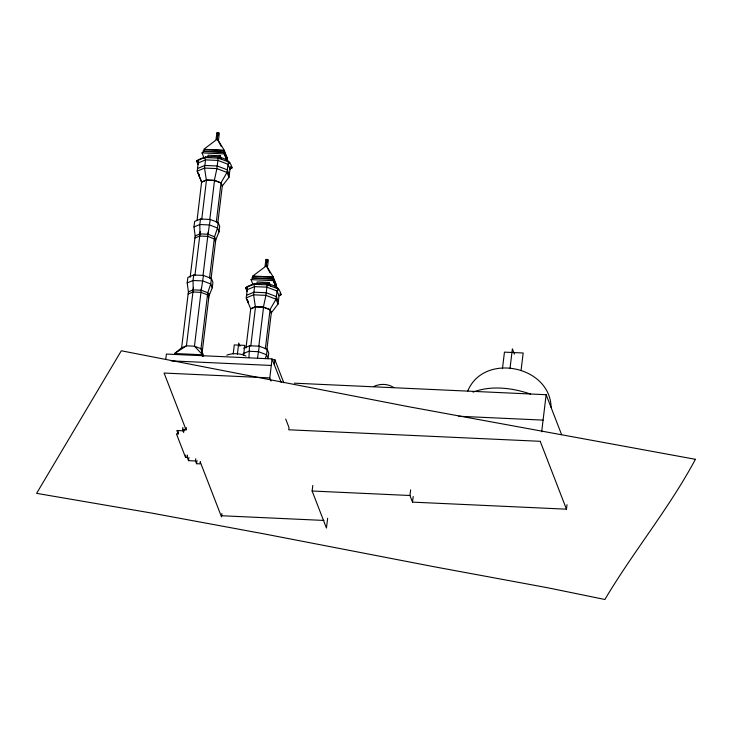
<?xml version="1.0" encoding="UTF-8"?>
<svg xmlns="http://www.w3.org/2000/svg" width="732" height="732" viewBox="0 0 732 732"><rect width="100%" height="100%" fill="white"/><g stroke="black" fill="none" stroke-linecap="round" stroke-linejoin="round"><path stroke-width="1.1" d="M165.725 359.522L166.384 354.068L272.084 358.909L281.18 382.424M198.592 159.695L196.533 160.976L198.198 162.971L205.527 159.887L217.88 160.418L228.009 164.252L229.976 169.147L232.035 167.866C229.482 154.672 207.732 154.644 198.592 159.695L197.21 171.151L201.602 182.058L197.073 220.176M201.648 182.167L199.186 176.037L199.397 174.298M202.38 356.42L202.572 354.782L174.637 353.501L181.627 347.801L188.399 291.839L187.2 282.891L187.868 277.391L193.715 274.985L203.469 275.433L211.42 278.471L212.911 282.332L212.243 287.832L208.986 295.902L207.76 292.727L210.752 283.97L211.42 278.471M190.164 277.263L195.17 235.878L193.971 226.929L194.639 221.43L200.486 219.024L210.24 219.472L218.191 222.51L219.682 226.362L219.024 231.861L215.757 239.931L211.026 279.075M207.824 157.243L208.071 155.193L220.222 155.751L221.705 159.576M193.715 274.985L193.047 280.484L193.202 289.863L188.399 291.839M200.486 219.024L199.818 224.523L199.973 233.901L195.17 235.878M193.477 287.621L186.431 345.824L174.637 353.501M194.968 275.278L200.248 231.651M201.739 219.316L206.488 180.063L214.513 180.429L221.046 182.927L222.272 186.102L217.797 223.114M200.312 461.755L200.046 463.887L196.56 463.722L195.49 460.968L188.499 460.648L187.209 457.308L185.47 457.226L176.421 433.847L178.169 433.92L178.434 431.752M218.008 135.676L217.889 132.51L217.294 139.556M184.043 429.098L183.641 432.447L182.57 429.684L182.844 427.451M201.492 287.987L194.456 346.19L202.572 354.782L200.989 348.688L207.76 292.727L201.227 290.229L193.202 289.863M202.993 275.644L208.272 232.026M209.764 219.682L214.513 180.429M203.469 275.433L201.227 290.229M210.24 219.472L207.998 234.267L214.531 236.765L215.757 239.931M182.57 429.684L186.065 429.849L186.34 427.589M219.856 158.817L220.222 155.751M185.47 457.226L185.727 455.057M187.209 457.308L187.474 455.139M209.526 278.151L214.531 236.765L217.532 228.009L218.191 222.51M216.297 222.189L221.046 182.927M188.499 460.648L188.902 457.39M203.642 356.155L202.215 351.863L209.261 293.651M206.488 180.063L201.684 182.039L206.36 180.054L214.366 180.401L220.936 182.89L222.226 186.056L228.988 177.327L230.241 166.96M195.49 460.968L195.755 458.79M196.56 463.722L196.954 460.465M233.224 353.794L234.295 344.909L244.781 345.385L243.564 355.377M237.397 354.178L238.733 343.07L239.94 346.181M266.832 349.859L271.307 312.848L278.023 304.073L279.011 295.893L281.07 294.612C278.517 281.417 256.767 281.39 247.626 286.441L246.245 297.897L250.683 308.913M221.924 513.525L221.522 516.902L200.275 462.002M248.432 301.044L248.221 302.792L246.245 297.897L253.574 294.822L265.917 295.353L276.046 299.187L278.023 304.073M245.97 348.048L250.719 308.794L255.523 306.809L263.547 307.175L270.081 309.682L271.307 312.848L269.971 309.636L263.401 307.147L255.395 306.8L250.637 308.803M256.859 283.989L257.106 281.939L269.257 282.497L270.739 286.322M267.226 349.255L266.567 354.755L268.058 358.616L268.717 353.117L267.226 349.255L259.274 346.218L249.52 345.769L248.962 357.518M250.774 346.062L255.523 306.809M267.043 262.422L266.924 259.256L266.329 266.302M258.799 346.428L263.547 307.175M259.274 346.218L257.554 357.911M268.891 285.572L269.257 282.497M265.332 348.935L270.081 309.682M271.014 381.061L269.788 377.895L272.084 358.909M274.299 364.637L274.893 359.741L271.49 359.586M327.634 518.247L326.445 528.056L312.125 491.016L312.793 485.462M567.016 504.687L566.467 509.179L412.509 502.125L409.947 495.5L410.625 489.882M412.509 502.125L413.187 496.506M502.454 368.663L504.458 352.138L523.17 352.989L521.038 370.621M509.984 368.699L512.382 348.862L514.431 354.151M541.671 431.788L546.154 394.713L294.365 383.175M214.366 180.401L216.882 168.607L218.273 157.151M263.401 307.147L265.917 295.353L267.308 283.897M265.231 358.653L266.567 354.755L258.606 351.717L248.853 351.269L243.006 353.675M467.775 391.016C483.687 352.238 550.208 365.625 551.095 407.294M220.936 182.89L227.012 172.441L228.009 164.252L229.83 162.403L218.52 158.13L204.722 157.536L196.533 160.976L198.006 164.609M269.971 309.636L276.046 299.187L277.035 291.007L278.865 289.158L267.555 284.876L253.757 284.281L245.568 287.722L247.041 291.363M205.93 156.621L204.722 157.536L205.527 159.887L204.539 168.067L206.36 180.054M254.965 283.366L253.757 284.281L254.562 286.633L253.574 294.822L255.395 306.8M224.221 150.234L217.358 139.025L203.798 149.301L224.221 150.234L227.341 158.286L225.236 154.232M203.954 157.838L202.032 152.887L203.908 151.46L223.718 152.366L227.734 161.854M253.611 278.059L252.833 276.046L266.393 265.771L273.256 276.98L276.376 285.032L274.793 281.994M252.988 284.592L251.067 279.633L252.943 278.206L272.752 279.121L276.385 287.612M247.626 286.441L245.568 287.722L247.233 289.716L254.562 286.633L266.915 287.173L277.035 291.007L279.011 295.893M197.521 168.534L204.859 165.45L217.203 165.981L227.332 169.815L229.308 174.71M229.994 168.726L232.035 167.866L230.928 166.539M246.556 295.28L253.894 292.205L266.238 292.736L276.367 296.57L278.343 301.456M279.029 295.472L281.07 294.612L279.963 293.285M193.971 226.929L199.818 224.523L209.572 224.971L217.532 228.009L219.024 231.861M194.913 238.01L199.717 236.024L207.742 236.39L214.275 238.888L215.501 242.063M187.2 282.891L193.047 280.484L202.801 280.932L210.752 283.97L212.243 287.832M188.142 293.971L192.946 291.986L200.971 292.352L207.504 294.859L208.73 298.025M181.627 347.801L186.431 345.824L194.456 346.19L200.989 348.688L202.215 351.863M226.728 355.157C232.858 352.943 240.005 353.236 245.961 356.036M243.674 348.176L249.52 345.769M473.055 392.142C491.181 385.123 512.592 387.887 530.645 394.1M223.489 150.536L204.795 149.676L202.929 151.085L224.431 152.073L227.716 160.546L223.489 150.536L224.431 152.073M202.032 152.887L224.669 153.921M199.973 233.901L207.998 234.267M252.833 276.046L273.256 276.98M272.524 277.282L253.821 276.431L251.964 277.84L273.466 278.819L276.751 287.301L272.524 277.282L273.466 278.819M251.067 279.633L273.704 280.667M171.279 360.876L271.288 365.451M269.788 377.895L164.087 373.046L186.065 429.849M458.772 416.252L543.08 420.113M540.518 441.323L288.728 429.785L289.003 427.552L285.727 419.097M183.833 430.837L176.851 430.517L178.169 433.92M312.125 491.016L409.947 495.5M221.659 515.749L323.947 520.434M217.358 139.025L221.037 146.125M266.393 265.771L270.071 272.871M277.437 287.731L278.224 289.689M228.988 177.327L227.012 172.441L216.882 168.607L204.539 168.067L197.21 171.151L199.186 176.037M546.154 394.713L561.609 434.662M540.445 441.908L566.467 509.179M223.718 152.366L226.353 159.201M272.752 279.121L275.388 285.947M274.893 359.741L283.796 382.763M373.549 386.606A19.791 17.998 -21.1 0 1 393.734 387.53M216.837 132.94L216.041 139.492L218.539 139.611L219.335 133.059L216.837 132.94M265.872 259.695L265.075 266.247L267.573 266.357L268.37 259.805L265.872 259.695M695.4 459.312C669.121 508.466 633.262 551.589 604.897 599.49L547.728 587.769L434.168 566.76L264.225 533.912L150.948 512.949L36.6 493.35L121.311 350.784L407.468 406.489L695.4 459.312"/></g></svg>
